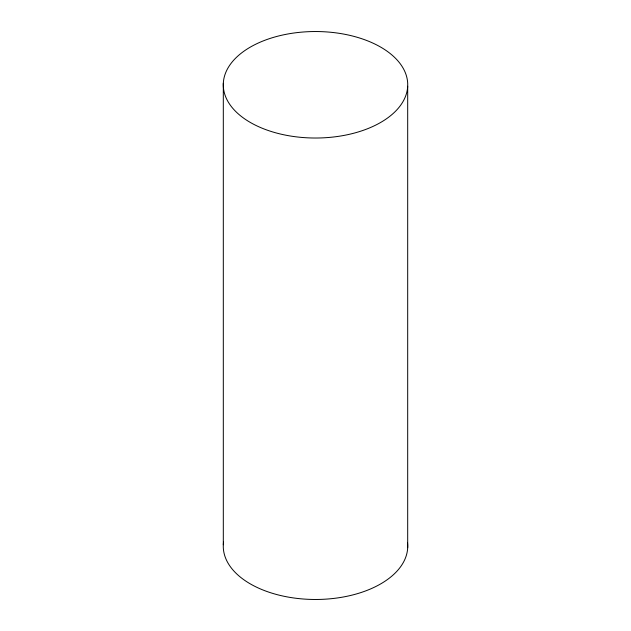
<?xml version="1.0" encoding="UTF-8"?>
<svg xmlns="http://www.w3.org/2000/svg" width="631" height="631" viewBox="0 0 631 631"><rect width="100%" height="100%" fill="white"/><g stroke="black" fill="none" stroke-linecap="round" stroke-linejoin="round"><path stroke-width="0.95" d="M407.689 86.266A92.229 53.249 0 0 1 267.173 130.128A92.229 53.249 0 0 1 271.638 37.939A92.229 53.249 0 0 1 407.689 86.266L407.689 547.708M223.311 83.292L223.311 544.734M407.484 542.376A92.229 53.249 0 0 1 315.279 599.474A92.229 53.249 0 0 1 223.548 542.124"/></g></svg>
